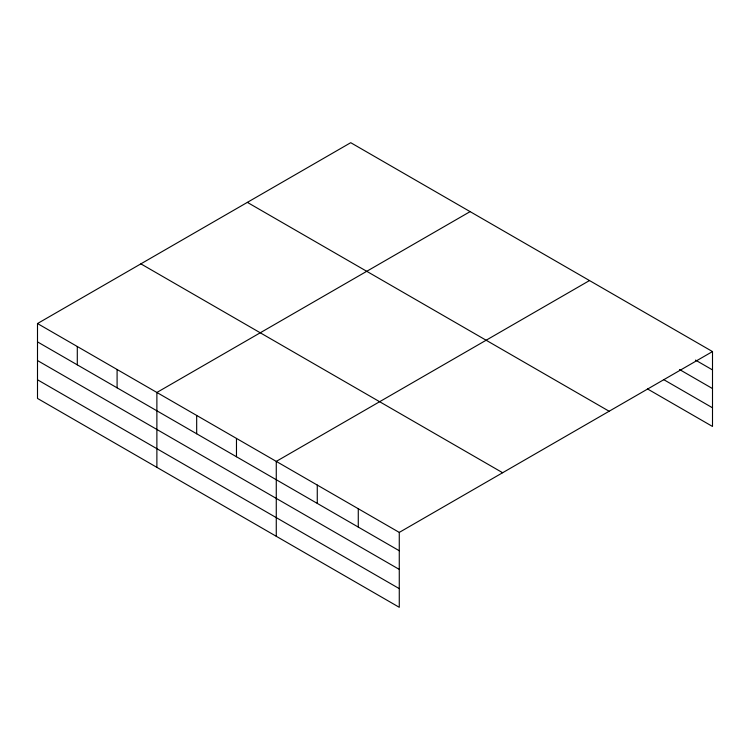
<?xml version="1.0" encoding="UTF-8"?>
<svg xmlns="http://www.w3.org/2000/svg" width="750" height="750" viewBox="0 0 750 750"><rect width="100%" height="100%" fill="white"/><g stroke="black" fill="none" stroke-linecap="round" stroke-linejoin="round"><path stroke-width="1.12" d="M399.272 569.409L399.272 532.406L37.5 323.541L37.5 398.428L399.272 607.303L399.272 569.409L37.5 360.544M37.5 323.541L350.728 142.697L712.5 351.572L712.5 426.459L647.494 388.931M470.109 211.631L156.881 392.466L156.881 467.353M589.5 280.556L276.272 461.391L276.272 536.287M399.272 532.406L712.5 351.572M695.503 360.094L712.5 369.909M679.5 369.516L712.5 388.566M663.497 379.509L712.5 407.794M247.359 202.378L609.131 411.244M140.869 263.859L502.641 472.734M37.5 341.878L399.272 550.744M37.5 379.772L399.272 588.638M358.275 508.734L358.275 527.072M317.269 485.062L317.269 503.4M236.475 438.422L236.475 456.759M196.678 415.444L196.678 433.781M117.094 369.488L117.094 387.825M77.297 346.519L77.297 364.856"/></g></svg>
